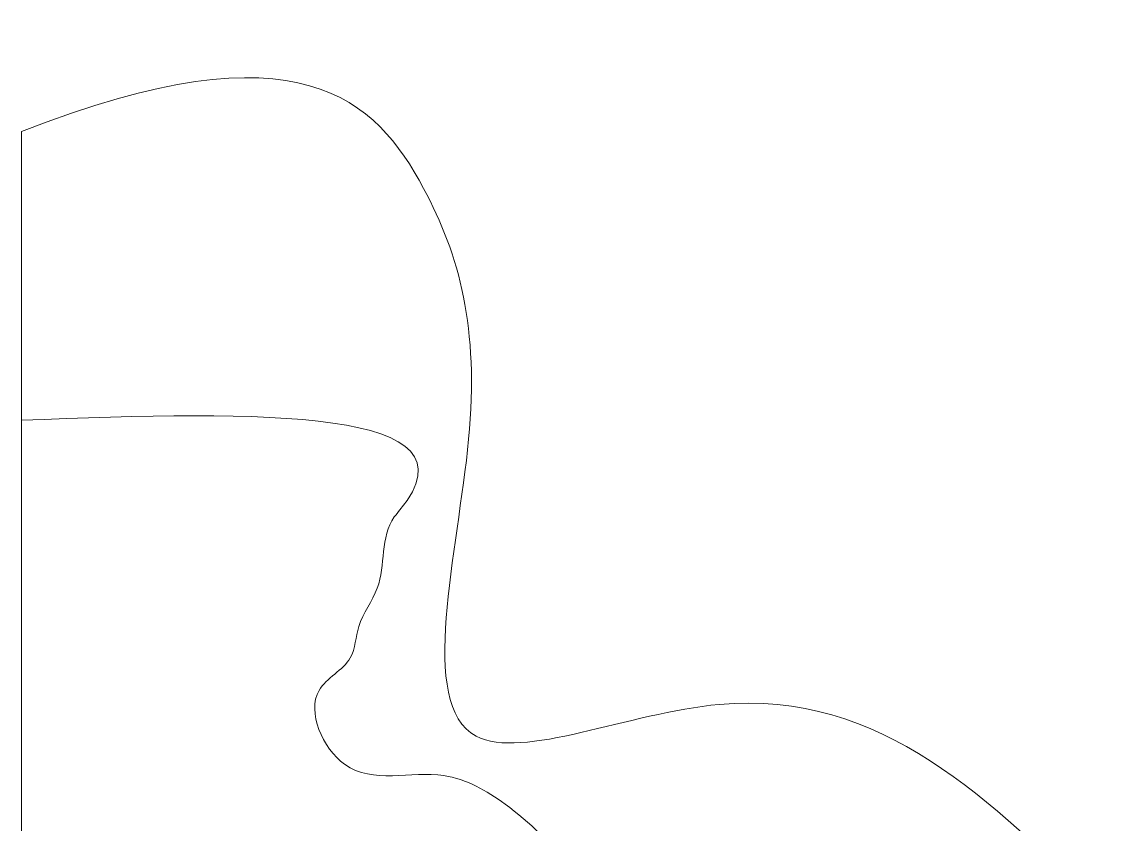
# Model space of a CAD drawing. Header units: inches. Extents: x 0 to 4169, y -2 to 2776.
# Drawn here: x 0 to 812, y 2174 to 2776 of the extents above; entities that cross this region are included whole.
import ezdxf

# ---------------------------------------------------------------- set-up
doc = ezdxf.new("R2010")
doc.units = ezdxf.units.IN
doc.header["$MEASUREMENT"] = 0
doc.layers.add('ceco.net 442 Smith House site plan', color=9, linetype='Continuous', lineweight=15)

msp = doc.modelspace()

# ---------------------------------------------------------------- linework, layer by layer
at = {"layer": 'ceco.net 442 Smith House site plan', "ltscale": 30}
msp.add_line((0, 2693.98), (0, 0), dxfattribs=at)
at = {"layer": 'ceco.net 442 Smith House site plan'}
for points, knots in [([(812.44, 2108.56), (728.8, 2191.75), (598.14, 2321.73), (272.73, 2175.2), (358.49, 2491.85), (309.39, 2672.75), (209.52, 2776.48), (0, 2693.98)], [0, 0, 0, 0, 2343.208365, 3660.818716, 5359.690063, 7041.587983, 9258.679443, 9258.679443, 9258.679443, 9258.679443]), ([(721.44, 2027.58), (706.55, 2046.53), (668, 2095.64), (570.95, 2082.74), (470.49, 2066.33), (417.18, 2139.37), (370.36, 2186.98), (311.34, 2221.02), (241.5, 2195.7), (206.99, 2274.04), (250.52, 2293.47), (251.02, 2326.2), (275.63, 2355.93), (268.89, 2392.32), (351.48, 2486.95), (180.7, 2484.42), (0, 2477.24)], [0, 0, 0, 0, 489.68466, 1268.506656, 1901.53875, 2514.97254, 3011.379637, 3373.093627, 3910.417344, 4330.338433, 4573.156045, 4747.177493, 4975.844077, 5368.250621, 5417.104184, 7604.927127, 7604.927127, 7604.927127, 7604.927127])]:
    msp.add_open_spline(points, degree=3, knots=knots, dxfattribs=at)

doc.saveas('drawing.dxf')
